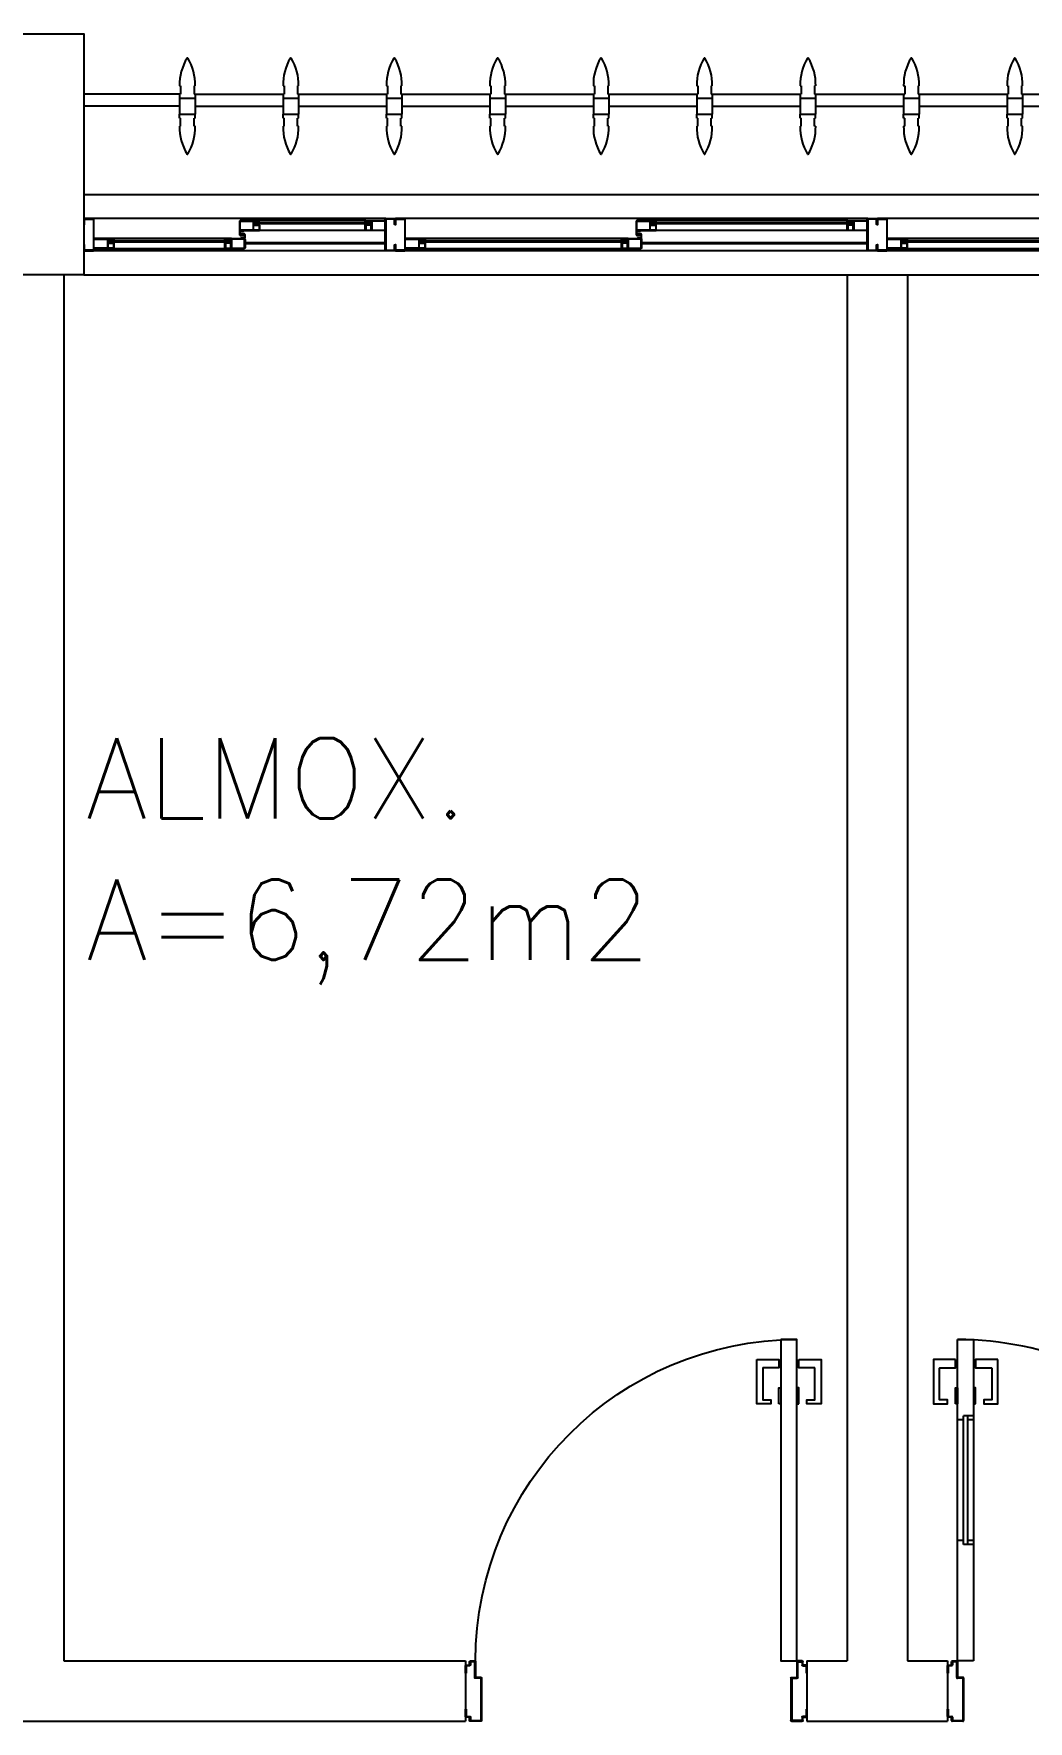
# Model space of a CAD drawing. Header units: millimetres. Extents: x 2686 to 2939, y 1294 to 1441.
# Drawn here: x 2816.196 to 2818.672, y 1316.775 to 1320.975 of the extents above; entities that cross this region are included whole.
import ezdxf

# ---------------------------------------------------------------- set-up
doc = ezdxf.new("R2010")
doc.units = ezdxf.units.MM
for name, color, linetype in [('AR-ALV', 2, 'Continuous'), ('AR-ESQ', 1, 'Continuous'), ('AR-ESTC', 3, 'Continuous'), ('AR-PEITORIL', 1, 'Continuous'), ('AR-PORTA', 1, 'Continuous'), ('BR-PAINEL', 1, 'Continuous'), ('BR-SUPORTE', 1, 'Continuous'), ('DT-ESQ-BAGUETE-C', 1, 'Continuous'), ('DT-ESQ-BAGUETE-V', 1, 'Continuous'), ('DT-ESQ-CHAPA DOBRADA-V', 1, 'Continuous'), ('DT-ESQ-PERFIL CADEIRA-C', 2, 'Continuous'), ('DT-ESQ-PERFIL CADEIRA-V', 2, 'Continuous'), ('DT-ESQ-PERFIL U SIMPLES-C', 2, 'Continuous'), ('DT-ESQ-PERFIL U-C', 2, 'Continuous'), ('DT-ESQ-PERFIL U-V', 1, 'Continuous'), ('DT-ESQ-VIDRO-C', 2, 'Continuous'), ('DT-TXTMOD', 1, 'Continuous'), ('maçaneta', 1, 'Continuous'), ('mov', 1, 'Continuous'), ('PM-PERFIL U-C', 2, 'Continuous'), ('PM-VIDRO', 2, 'Continuous'), ('pm1', 2, 'Continuous'), ('pm2', 2, 'Continuous'), ('TEXTO', 2, 'Continuous'), ('Área', 2, 'Continuous')]:
    doc.layers.add(name, color=color, linetype=linetype)
doc.styles.add('S10', font='simplex.shx', dxfattribs={"height": 0.1})
doc.styles.add('UNB-100', font='simplex.shx', dxfattribs={"height": 0.2})

# ---------------------------------------------------------------- blocks, each defined once
blk = doc.blocks.new('EF40-P')
at = {"layer": 'DT-ESQ-BAGUETE-C', "ltscale": 0.1}
for points in [[(3.1015, -0.08), (3.115, -0.08), (3.115, -0.0785), (3.102, -0.0785, -0.414214), (3.1015, -0.078), (3.1015, -0.067, -0.414214), (3.102, -0.0665), (3.115, -0.0665), (3.115, -0.065), (3.1015, -0.065, 0.414214), (3.1, -0.0665), (3.1, -0.0785, 0.414214)], [(3.81, -0.08), (3.7965, -0.08), (3.7965, -0.0785), (3.8095, -0.0785, 0.414214), (3.81, -0.078), (3.81, -0.067, 0.414214), (3.8095, -0.0665), (3.7965, -0.0665), (3.7965, -0.065), (3.81, -0.065, -0.414214), (3.8115, -0.0665), (3.8115, -0.0785, -0.414214)], [(4.3015, -0.08), (4.315, -0.08), (4.315, -0.0785), (4.302, -0.0785, -0.414214), (4.3015, -0.078), (4.3015, -0.067, -0.414214), (4.302, -0.0665), (4.315, -0.0665), (4.315, -0.065), (4.3015, -0.065, 0.414214), (4.3, -0.0665), (4.3, -0.0785, 0.414214)], [(4.7975, -0.08), (4.784, -0.08), (4.784, -0.0785), (4.797, -0.0785, 0.414214), (4.7975, -0.078), (4.7975, -0.067, 0.414214), (4.797, -0.0665), (4.784, -0.0665), (4.784, -0.065), (4.7975, -0.065, -0.414214), (4.799, -0.0665), (4.799, -0.0785, -0.414214)], [(5.0765, -0.08), (5.09, -0.08), (5.09, -0.0785), (5.077, -0.0785, -0.414214), (5.0765, -0.078), (5.0765, -0.067, -0.414214), (5.077, -0.0665), (5.09, -0.0665), (5.09, -0.065), (5.0765, -0.065, 0.414214), (5.075, -0.0665), (5.075, -0.0785, 0.414214)], [(3.2485, -0.125), (3.235, -0.125), (3.235, -0.1235), (3.248, -0.1235, 0.414214), (3.2485, -0.123), (3.2485, -0.112, 0.414214), (3.248, -0.1115), (3.235, -0.1115), (3.235, -0.11), (3.2485, -0.11, -0.414214), (3.25, -0.1115), (3.25, -0.1235, -0.414214)], [(3.7265, -0.125), (3.74, -0.125), (3.74, -0.1235), (3.727, -0.1235, -0.414214), (3.7265, -0.123), (3.7265, -0.112, -0.414214), (3.727, -0.1115), (3.74, -0.1115), (3.74, -0.11), (3.7265, -0.11, 0.414214), (3.725, -0.1115), (3.725, -0.1235, 0.414214)], [(4.4485, -0.125), (4.435, -0.125), (4.435, -0.1235), (4.448, -0.1235, 0.414214), (4.4485, -0.123), (4.4485, -0.112, 0.414214), (4.448, -0.1115), (4.435, -0.1115), (4.435, -0.11), (4.4485, -0.11, -0.414214), (4.45, -0.1115), (4.45, -0.1235, -0.414214)], [(4.714, -0.125), (4.7275, -0.125), (4.7275, -0.1235), (4.7145, -0.1235, -0.414214), (4.714, -0.123), (4.714, -0.112, -0.414214), (4.7145, -0.1115), (4.7275, -0.1115), (4.7275, -0.11), (4.714, -0.11, 0.414214), (4.7125, -0.1115), (4.7125, -0.1235, 0.414214)]]:
    blk.add_lwpolyline(points, format="xyb", close=True, dxfattribs=at)
at = {"layer": 'DT-ESQ-BAGUETE-V', "ltscale": 0.1}
for p, q in [((2.61, -0.065), (3.1015, -0.065)), ((3.81, -0.065), (4.3015, -0.065)), ((4.7975, -0.065), (5.0765, -0.065)), ((3.2485, -0.11), (3.7265, -0.11)), ((4.4485, -0.11), (4.714, -0.11))]:
    blk.add_line(p, q, dxfattribs=at)
at = {"layer": 'DT-ESQ-CHAPA DOBRADA-V', "ltscale": 0.1}
for p, q in [((3.2, -0.077), (3.7615, -0.077)), ((3.2, -0.08), (3.7615, -0.08)), ((4.4, -0.077), (4.749, -0.077)), ((4.4, -0.08), (4.749, -0.08))]:
    blk.add_line(p, q, dxfattribs=at)
at = {"layer": 'DT-ESQ-PERFIL CADEIRA-C', "ltscale": 0.1}
for p, q in [((3.15, -0.0885), (3.1015, -0.0885)), ((3.7635, -0.0885), (3.81, -0.0885)), ((4.35, -0.0885), (4.3015, -0.0885)), ((4.751, -0.0885), (4.7975, -0.0885)), ((5.125, -0.0885), (5.0765, -0.0885)), ((3.2, -0.1335), (3.2485, -0.1335)), ((3.773, -0.1335), (3.7265, -0.1335)), ((4.4, -0.1335), (4.4485, -0.1335)), ((4.7605, -0.1335), (4.714, -0.1335))]:
    blk.add_line(p, q, dxfattribs=at)
for points in [[(3.1015, -0.09), (3.15, -0.09), (3.15, -0.0885), (3.115, -0.0885, 0.198912), (3.1161, -0.0881, 0.198913), (3.1165, -0.087), (3.1165, -0.067, -0.414214), (3.117, -0.0665), (3.15, -0.0665), (3.15, -0.065), (3.1165, -0.065, 0.414214), (3.115, -0.0665), (3.115, -0.0785), (3.115, -0.08), (3.115, -0.087), (3.1015, -0.087, 1)], [(3.81, -0.087, -1), (3.81, -0.09), (3.7635, -0.09, -0.414214), (3.7615, -0.088), (3.7615, -0.067, -0.414214), (3.7635, -0.065), (3.795, -0.065, -0.414214), (3.7965, -0.0665), (3.7965, -0.087)], [(3.7965, -0.0885, -0.198913), (3.7954, -0.0881, -0.198913), (3.795, -0.087), (3.795, -0.067, 0.414214), (3.7945, -0.0665), (3.7635, -0.0665, 0.414214), (3.763, -0.067), (3.763, -0.088, 0.414214), (3.7635, -0.0885)], [(4.3015, -0.09), (4.35, -0.09), (4.35, -0.0885), (4.315, -0.0885, 0.198912), (4.3161, -0.0881, 0.198913), (4.3165, -0.087), (4.3165, -0.067, -0.414214), (4.317, -0.0665), (4.35, -0.0665), (4.35, -0.065), (4.3165, -0.065, 0.414214), (4.315, -0.0665), (4.315, -0.0785), (4.315, -0.08), (4.315, -0.087), (4.3015, -0.087, 1)], [(4.7975, -0.087, -1), (4.7975, -0.09), (4.751, -0.09, -0.414214), (4.749, -0.088), (4.749, -0.067, -0.414214), (4.751, -0.065), (4.7825, -0.065, -0.414214), (4.784, -0.0665), (4.784, -0.087)], [(4.784, -0.0885, -0.198913), (4.7829, -0.0881, -0.198913), (4.7825, -0.087), (4.7825, -0.067, 0.414214), (4.782, -0.0665), (4.751, -0.0665, 0.414214), (4.7505, -0.067), (4.7505, -0.088, 0.414214), (4.751, -0.0885)], [(5.0765, -0.09), (5.125, -0.09), (5.125, -0.0885), (5.09, -0.0885, 0.198912), (5.0911, -0.0881, 0.198913), (5.0915, -0.087), (5.0915, -0.067, -0.414214), (5.092, -0.0665), (5.125, -0.0665), (5.125, -0.065), (5.0915, -0.065, 0.414214), (5.09, -0.0665), (5.09, -0.0785), (5.09, -0.08), (5.09, -0.087), (5.0765, -0.087, 1)], [(3.2485, -0.135), (3.2, -0.135), (3.2, -0.1335), (3.235, -0.1335, -0.198912), (3.2339, -0.1331, -0.198913), (3.2335, -0.132), (3.2335, -0.112, 0.414214), (3.233, -0.1115), (3.2, -0.1115), (3.2, -0.11), (3.2335, -0.11, -0.414214), (3.235, -0.1115), (3.235, -0.1235), (3.235, -0.125), (3.235, -0.132), (3.2485, -0.132, -1)], [(3.7265, -0.132, 1), (3.7265, -0.135), (3.773, -0.135, 0.414214), (3.775, -0.133), (3.775, -0.112, 0.414214), (3.773, -0.11), (3.7415, -0.11, 0.414214), (3.74, -0.1115), (3.74, -0.132)], [(3.74, -0.1335, 0.198913), (3.7411, -0.1331, 0.198913), (3.7415, -0.132), (3.7415, -0.112, -0.414214), (3.742, -0.1115), (3.773, -0.1115, -0.414214), (3.7735, -0.112), (3.7735, -0.133, -0.414214), (3.773, -0.1335)], [(4.4485, -0.135), (4.4, -0.135), (4.4, -0.1335), (4.435, -0.1335, -0.198912), (4.4339, -0.1331, -0.198913), (4.4335, -0.132), (4.4335, -0.112, 0.414214), (4.433, -0.1115), (4.4, -0.1115), (4.4, -0.11), (4.4335, -0.11, -0.414214), (4.435, -0.1115), (4.435, -0.1235), (4.435, -0.125), (4.435, -0.132), (4.4485, -0.132, -1)], [(4.714, -0.132, 1), (4.714, -0.135), (4.7605, -0.135, 0.414214), (4.7625, -0.133), (4.7625, -0.112, 0.414214), (4.7605, -0.11), (4.729, -0.11, 0.414214), (4.7275, -0.1115), (4.7275, -0.132)], [(4.7275, -0.1335, 0.198913), (4.7286, -0.1331, 0.198913), (4.729, -0.132), (4.729, -0.112, -0.414214), (4.7295, -0.1115), (4.7605, -0.1115, -0.414214), (4.761, -0.112), (4.761, -0.133, -0.414214), (4.7605, -0.1335)]]:
    blk.add_lwpolyline(points, format="xyb", close=True, dxfattribs=at)
at = {"layer": 'DT-ESQ-PERFIL CADEIRA-V', "ltscale": 0.1}
for p, q in [((2.595, -0.09), (3.1015, -0.09)), ((3.795, -0.09), (4.3015, -0.09)), ((4.7825, -0.09), (5.0765, -0.09)), ((3.2485, -0.135), (3.7265, -0.135)), ((4.4485, -0.135), (4.714, -0.135))]:
    blk.add_line(p, q, dxfattribs=at)
at = {"layer": 'DT-ESQ-PERFIL U SIMPLES-C', "ltscale": 0.1}
for points in [[(3.7635, -0.102), (3.7715, -0.102), (3.7715, -0.1005), (3.7635, -0.1005, -0.414214), (3.763, -0.1), (3.763, -0.092, -0.414214), (3.7635, -0.0915), (3.7715, -0.0915), (3.7715, -0.09), (3.7635, -0.09, 0.414214), (3.7615, -0.092), (3.7615, -0.1, 0.414214)], [(3.773, -0.098), (3.765, -0.098), (3.765, -0.0995), (3.773, -0.0995, -0.414214), (3.7735, -0.1), (3.7735, -0.108, -0.414214), (3.773, -0.1085), (3.765, -0.1085), (3.765, -0.11), (3.773, -0.11, 0.414214), (3.775, -0.108), (3.775, -0.1, 0.414214)], [(4.751, -0.102), (4.759, -0.102), (4.759, -0.1005), (4.751, -0.1005, -0.414214), (4.7505, -0.1), (4.7505, -0.092, -0.414214), (4.751, -0.0915), (4.759, -0.0915), (4.759, -0.09), (4.751, -0.09, 0.414214), (4.749, -0.092), (4.749, -0.1, 0.414214)], [(4.7605, -0.098), (4.7525, -0.098), (4.7525, -0.0995), (4.7605, -0.0995, -0.414214), (4.761, -0.1), (4.761, -0.108, -0.414214), (4.7605, -0.1085), (4.7525, -0.1085), (4.7525, -0.11), (4.7605, -0.11, 0.414214), (4.7625, -0.108), (4.7625, -0.1, 0.414214)]]:
    blk.add_lwpolyline(points, format="xyb", close=True, dxfattribs=at)
at = {"layer": 'DT-ESQ-PERFIL U-C', "ltscale": 0.1}
for points in [[(3.175, -0.0615, 0.414214), (3.1735, -0.06), (3.1515, -0.06, 0.414214), (3.15, -0.0615), (3.15, -0.1385, 0.414214), (3.1515, -0.14), (3.1735, -0.14, 0.414214), (3.175, -0.1385), (3.175, -0.125), (3.1735, -0.125), (3.1735, -0.138, -0.414214), (3.173, -0.1385), (3.152, -0.1385, -0.414214), (3.1515, -0.138), (3.1515, -0.062, -0.414214), (3.152, -0.0615), (3.173, -0.0615, -0.414214), (3.1735, -0.062), (3.1735, -0.075), (3.175, -0.075)], [(3.175, -0.0615, -0.414214), (3.1765, -0.06), (3.1985, -0.06, -0.414214), (3.2, -0.0615), (3.2, -0.1385, -0.414214), (3.1985, -0.14), (3.1765, -0.14, -0.414214), (3.175, -0.1385), (3.175, -0.125), (3.1765, -0.125), (3.1765, -0.138, 0.414214), (3.177, -0.1385), (3.198, -0.1385, 0.414214), (3.1985, -0.138), (3.1985, -0.062, 0.414214), (3.198, -0.0615), (3.177, -0.0615, 0.414214), (3.1765, -0.062), (3.1765, -0.075), (3.175, -0.075)], [(4.375, -0.0615, 0.414214), (4.3735, -0.06), (4.3515, -0.06, 0.414214), (4.35, -0.0615), (4.35, -0.1385, 0.414214), (4.3515, -0.14), (4.3735, -0.14, 0.414214), (4.375, -0.1385), (4.375, -0.125), (4.3735, -0.125), (4.3735, -0.138, -0.414214), (4.373, -0.1385), (4.352, -0.1385, -0.414214), (4.3515, -0.138), (4.3515, -0.062, -0.414214), (4.352, -0.0615), (4.373, -0.0615, -0.414214), (4.3735, -0.062), (4.3735, -0.075), (4.375, -0.075)], [(4.375, -0.0615, -0.414214), (4.3765, -0.06), (4.3985, -0.06, -0.414214), (4.4, -0.0615), (4.4, -0.1385, -0.414214), (4.3985, -0.14), (4.3765, -0.14, -0.414214), (4.375, -0.1385), (4.375, -0.125), (4.3765, -0.125), (4.3765, -0.138, 0.414214), (4.377, -0.1385), (4.398, -0.1385, 0.414214), (4.3985, -0.138), (4.3985, -0.062, 0.414214), (4.398, -0.0615), (4.377, -0.0615, 0.414214), (4.3765, -0.062), (4.3765, -0.075), (4.375, -0.075)], [(5.15, -0.0615, 0.414214), (5.1485, -0.06), (5.1265, -0.06, 0.414214), (5.125, -0.0615), (5.125, -0.1385, 0.414214), (5.1265, -0.14), (5.1485, -0.14, 0.414214), (5.15, -0.1385), (5.15, -0.125), (5.1485, -0.125), (5.1485, -0.138, -0.414214), (5.148, -0.1385), (5.127, -0.1385, -0.414214), (5.1265, -0.138), (5.1265, -0.062, -0.414214), (5.127, -0.0615), (5.148, -0.0615, -0.414214), (5.1485, -0.062), (5.1485, -0.075), (5.15, -0.075)]]:
    blk.add_lwpolyline(points, format="xyb", close=True, dxfattribs=at)
at = {"layer": 'DT-ESQ-PERFIL U-V', "ltscale": 0.1}
for p, q in [((1.9985, -0.06), (3.1515, -0.06)), ((3.1985, -0.06), (4.3515, -0.06)), ((4.3985, -0.06), (5.1265, -0.06)), ((1.9985, -0.14), (3.1515, -0.14)), ((3.1985, -0.14), (4.3515, -0.14)), ((4.3985, -0.14), (5.1265, -0.14))]:
    blk.add_line(p, q, dxfattribs=at)
at = {"layer": 'DT-ESQ-VIDRO-C', "ltscale": 0.1}
for points in [[(3.1125, -0.085), (3.1125, -0.082), (2.599, -0.082), (2.599, -0.085)], [(4.3125, -0.085), (4.3125, -0.082), (3.799, -0.082), (3.799, -0.085)], [(5.0875, -0.085), (5.0875, -0.082), (4.7865, -0.082), (4.7865, -0.085)], [(3.238, -0.13), (3.238, -0.127), (3.737, -0.127), (3.737, -0.13)], [(4.438, -0.13), (4.438, -0.127), (4.7245, -0.127), (4.7245, -0.13)]]:
    blk.add_lwpolyline(points, close=True, dxfattribs=at)
at = {"layer": 'DT-TXTMOD', "ltscale": 0.1, "style": 'S10', "flags": 3}
for tag, p in [('M01', (0.025, -0.28)), ('M02', (0.3253, -0.28)), ('M03', (0.627, -0.28)), ('M04', (0.9288, -0.28)), ('M05', (1.2306, -0.28)), ('M06', (1.5323, -0.28)), ('M07', (1.8341, -0.28)), ('M08', (2.1359, -0.28)), ('M09', (2.4376, -0.28)), ('M10', (2.7394, -0.28)), ('M11', (3.0412, -0.28)), ('M12', (3.3429, -0.28)), ('M13', (3.6447, -0.28)), ('M14', (3.9464, -0.28)), ('M15', (4.2482, -0.28)), ('M16', (4.55, -0.28)), ('M17', (4.8517, -0.28))]:
    blk.add_attdef(tag, p, '', height=0.1, dxfattribs=at)
blk = doc.blocks.new('PM3')
at = {"layer": 'maçaneta'}
for points in [[(0.02, 0.825), (-0.035, 0.825), (-0.035, 0.715), (0, 0.715), (0, 0.725), (-0.02, 0.725), (-0.02, 0.8035, -0.414214), (-0.0185, 0.805), (0.02, 0.805)], [(0.125, 0.825), (0.07, 0.825), (0.07, 0.805), (0.1085, 0.805, -0.414214), (0.11, 0.8035), (0.11, 0.725), (0.09, 0.725), (0.09, 0.715), (0.125, 0.715)]]:
    blk.add_lwpolyline(points, format="xyb", close=True, dxfattribs=at)
for points in [[(0.02, 0.715), (0.02, 0.755), (0.025, 0.755), (0.025, 0.715)], [(0.07, 0.715), (0.07, 0.755), (0.065, 0.755), (0.065, 0.715)]]:
    blk.add_lwpolyline(points, close=True, dxfattribs=at)
at = {"layer": 'mov'}
blk.add_arc((0.025, 0.075), 0.8, 0, 90, dxfattribs=at)
at = {"layer": 'PM-PERFIL U-C'}
for p, q in [((0, 0.045), (0, 0.0635)), ((0.002, 0.045), (0, 0.045)), ((0.0015, 0.065), (0.01, 0.065)), ((0.002, 0.063), (0.002, 0.045)), ((0.0105, 0.063), (0.002, 0.063)), ((0.01, 0.065), (0.01, 0.0735)), ((0.0115, 0.075), (0.0235, 0.075)), ((0.012, 0.073), (0.012, 0.0645)), ((0.023, 0.073), (0.012, 0.073)), ((0.023, 0.0335), (0.023, 0.073)), ((0.025, 0.0735), (0.025, 0.034)), ((0.825, 0.0735), (0.825, 0.034)), ((0.8385, 0.075), (0.8265, 0.075)), ((0.827, 0.073), (0.838, 0.073)), ((0.827, 0.0335), (0.827, 0.073)), ((0.838, 0.073), (0.838, 0.0645)), ((0.8395, 0.063), (0.848, 0.063)), ((0.84, 0.065), (0.84, 0.0735)), ((0.8485, 0.065), (0.84, 0.065)), ((0.848, 0.063), (0.848, 0.045)), ((0.848, 0.045), (0.85, 0.045)), ((0.85, 0.045), (0.85, 0.0635)), ((0.038, 0.032), (0.0245, 0.032)), ((0.0385, 0.034), (0.025, 0.034)), ((0.038, 0.032), (0.038, -0.073)), ((0.04, 0.0325), (0.04, -0.0735)), ((0.81, 0.0325), (0.81, -0.0735)), ((0.8115, 0.034), (0.825, 0.034)), ((0.812, 0.032), (0.8255, 0.032)), ((0.812, 0.032), (0.812, -0.073)), ((0, -0.045), (0.002, -0.045)), ((0, -0.0635), (0, -0.045)), ((0.01, -0.065), (0.0015, -0.065)), ((0.002, -0.045), (0.002, -0.063)), ((0.002, -0.063), (0.0105, -0.063)), ((0.01, -0.0735), (0.01, -0.065)), ((0.0385, -0.075), (0.0115, -0.075)), ((0.012, -0.0645), (0.012, -0.073)), ((0.012, -0.073), (0.038, -0.073)), ((0.8115, -0.075), (0.8385, -0.075)), ((0.838, -0.073), (0.812, -0.073)), ((0.838, -0.0645), (0.838, -0.073)), ((0.848, -0.063), (0.8395, -0.063)), ((0.84, -0.0735), (0.84, -0.065)), ((0.84, -0.065), (0.8485, -0.065)), ((0.85, -0.045), (0.848, -0.045)), ((0.848, -0.045), (0.848, -0.063)), ((0.85, -0.0635), (0.85, -0.045))]:
    blk.add_line(p, q, dxfattribs=at)
for centre, start, end in [((0.0015, 0.0635), 90, 180), ((0.0115, 0.0735), 90, 180), ((0.0105, 0.0645), 270, 0), ((0.0235, 0.0735), 360, 90), ((0.8265, 0.0735), 90, 180), ((0.8395, 0.0645), 180, 270), ((0.8385, 0.0735), 0, 90), ((0.8485, 0.0635), 0, 90), ((0.0245, 0.0335), 180, 270), ((0.0385, 0.0325), 0, 90), ((0.8115, 0.0325), 90, 180), ((0.8255, 0.0335), 270, 0), ((0.0015, -0.0635), 180, 270), ((0.0115, -0.0735), 180, 270), ((0.0105, -0.0645), 0, 90), ((0.0385, -0.0735), 269.9386, 0), ((0.8115, -0.0735), 180, 270.0614), ((0.8395, -0.0645), 90, 180), ((0.8385, -0.0735), 270, 0), ((0.8485, -0.0635), 270, 0)]:
    blk.add_arc(centre, 0.0015, start, end, dxfattribs=at)
at = {"layer": 'pm1'}
blk.add_lwpolyline([(0.065, 0.875), (0.065, 0.075), (0.025, 0.075), (0.025, 0.875)], close=True, dxfattribs=at)
blk = doc.blocks.new('PM3V')
at = {"layer": 'maçaneta'}
for points in [[(0.02, 0.9), (-0.035, 0.9), (-0.035, 0.79), (0, 0.79), (0, 0.8), (-0.02, 0.8), (-0.02, 0.8785, -0.414214), (-0.0185, 0.88), (0.02, 0.88)], [(0.125, 0.9), (0.07, 0.9), (0.07, 0.88), (0.1085, 0.88, -0.414214), (0.11, 0.8785), (0.11, 0.8), (0.09, 0.8), (0.09, 0.79), (0.125, 0.79)]]:
    blk.add_lwpolyline(points, format="xyb", close=True, dxfattribs=at)
for points in [[(0.02, 0.79), (0.02, 0.83), (0.025, 0.83), (0.025, 0.79)], [(0.07, 0.79), (0.07, 0.83), (0.065, 0.83), (0.065, 0.79)]]:
    blk.add_lwpolyline(points, close=True, dxfattribs=at)
at = {"layer": 'mov'}
blk.add_arc((0.025, 0.15), 0.8, 356.8472, 90, dxfattribs=at)
at = {"layer": 'PM-PERFIL U-C'}
for p, q in [((0, 0.12), (0, 0.1385)), ((0.0015, 0.14), (0.01, 0.14)), ((0.002, 0.138), (0.002, 0.12)), ((0.0105, 0.138), (0.002, 0.138)), ((0.01, 0.14), (0.01, 0.1485)), ((0.0115, 0.15), (0.0235, 0.15)), ((0.012, 0.148), (0.012, 0.1395)), ((0.023, 0.148), (0.012, 0.148)), ((0.023, 0.1085), (0.023, 0.148)), ((0.025, 0.1485), (0.025, 0.109)), ((0.825, 0.1485), (0.825, 0.109)), ((0.8385, 0.15), (0.8265, 0.15)), ((0.827, 0.148), (0.838, 0.148)), ((0.827, 0.1085), (0.827, 0.148)), ((0.838, 0.148), (0.838, 0.1395)), ((0.8395, 0.138), (0.848, 0.138)), ((0.84, 0.14), (0.84, 0.1485)), ((0.8485, 0.14), (0.84, 0.14)), ((0.848, 0.138), (0.848, 0.12)), ((0.85, 0.12), (0.85, 0.1385)), ((0.002, 0.12), (0, 0.12)), ((0.038, 0.107), (0.0245, 0.107)), ((0.0385, 0.109), (0.025, 0.109)), ((0.038, 0.107), (0.038, 0.002)), ((0.04, 0.1075), (0.04, 0.0015)), ((0.81, 0.1075), (0.81, 0.0015)), ((0.8115, 0.109), (0.825, 0.109)), ((0.812, 0.107), (0.8255, 0.107)), ((0.812, 0.107), (0.812, 0.002)), ((0.848, 0.12), (0.85, 0.12)), ((0, 0.03), (0.002, 0.03)), ((0, 0.0115), (0, 0.03)), ((0.01, 0.01), (0.0015, 0.01)), ((0.002, 0.03), (0.002, 0.012)), ((0.002, 0.012), (0.0105, 0.012)), ((0.01, 0.0015), (0.01, 0.01)), ((0.0385, 0), (0.0115, 0)), ((0.012, 0.0105), (0.012, 0.002)), ((0.012, 0.002), (0.038, 0.002)), ((0.8115, 0), (0.8385, 0)), ((0.838, 0.002), (0.812, 0.002)), ((0.838, 0.0105), (0.838, 0.002)), ((0.848, 0.012), (0.8395, 0.012)), ((0.84, 0.0015), (0.84, 0.01)), ((0.84, 0.01), (0.8485, 0.01)), ((0.85, 0.03), (0.848, 0.03)), ((0.848, 0.03), (0.848, 0.012)), ((0.85, 0.0115), (0.85, 0.03))]:
    blk.add_line(p, q, dxfattribs=at)
for centre, start, end in [((0.0015, 0.1385), 90, 180), ((0.0115, 0.1485), 90, 180), ((0.0105, 0.1395), 270, 0), ((0.0235, 0.1485), 360, 90), ((0.8265, 0.1485), 90, 180), ((0.8395, 0.1395), 180, 270), ((0.8385, 0.1485), 0, 90), ((0.8485, 0.1385), 0, 90), ((0.0245, 0.1085), 180, 270), ((0.0385, 0.1075), 0, 90), ((0.8115, 0.1075), 90, 180), ((0.8255, 0.1085), 270, 0), ((0.0015, 0.0115), 180, 270), ((0.0115, 0.0015), 180, 270), ((0.0105, 0.0105), 0, 90), ((0.0385, 0.0015), 269.9386, 0), ((0.8115, 0.0015), 180, 270.0614), ((0.8395, 0.0105), 90, 180), ((0.8385, 0.0015), 270, 0), ((0.8485, 0.0115), 270, 0)]:
    blk.add_arc(centre, 0.0015, start, end, dxfattribs=at)
at = {"layer": 'PM-VIDRO', "color": 1}
for p, q in [((0.04, 0.45), (0.04, 0.75)), ((0.05, 0.75), (0.05, 0.45))]:
    blk.add_line(p, q, dxfattribs=at)
at = {"layer": 'pm1'}
for p, q in [((0.025, 0.95), (0.065, 0.95)), ((0.025, 0.75), (0.025, 0.95)), ((0.065, 0.95), (0.065, 0.76)), ((0.065, 0.76), (0.04, 0.76)), ((0.04, 0.75), (0.04, 0.76)), ((0.05, 0.76), (0.05, 0.75)), ((0.065, 0.76), (0.065, 0.75)), ((0.04, 0.75), (0.025, 0.75)), ((0.065, 0.75), (0.05, 0.75)), ((0.025, 0.15), (0.025, 0.45)), ((0.04, 0.45), (0.025, 0.45)), ((0.04, 0.44), (0.04, 0.45)), ((0.065, 0.44), (0.04, 0.44)), ((0.065, 0.45), (0.05, 0.45)), ((0.05, 0.45), (0.05, 0.44)), ((0.065, 0.45), (0.065, 0.44)), ((0.065, 0.44), (0.065, 0.15)), ((0.065, 0.15), (0.025, 0.15))]:
    blk.add_line(p, q, dxfattribs=at)
at = {"layer": 'pm2'}
for p, q in [((0.025, 0.45), (0.025, 0.75)), ((0.065, 0.75), (0.065, 0.45)), ((0.025, 0.15), (0.025, 0.109)), ((0.025, 0.109), (0.035, 0.109)), ((0.8252, 0.109), (0.8152, 0.109)), ((0.8152, 0), (0.8402, 0)), ((0.8402, 0.01), (0.8502, 0.01)), ((0.8402, 0), (0.8402, 0.01))]:
    blk.add_line(p, q, dxfattribs=at)

msp = doc.modelspace()

# ---------------------------------------------------------------- linework, layer by layer
at = {"layer": 'AR-ALV'}
for p, q in [((2816.2707, 1320.3749), (2816.2707, 1316.9249)), ((2818.2153, 1320.3749), (2818.3653, 1320.3749)), ((2818.2207, 1320.3749), (2818.2207, 1316.9249)), ((2818.3707, 1320.3749), (2818.3707, 1316.9249)), ((2816.2707, 1316.9249), (2817.2707, 1316.9249)), ((2817.2707, 1316.9249), (2817.2707, 1316.7749)), ((2818.1207, 1316.9249), (2818.1207, 1316.7749)), ((2818.1207, 1316.9249), (2818.2207, 1316.9249)), ((2818.3707, 1316.9249), (2818.4707, 1316.9249)), ((2818.4707, 1316.9249), (2818.4707, 1316.7749)), ((2815.1207, 1316.7749), (2817.2707, 1316.7749)), ((2818.1207, 1316.7749), (2818.4707, 1316.7749))]:
    msp.add_line(p, q, dxfattribs=at)
at = {"layer": 'AR-ESTC'}
msp.add_lwpolyline([(2816.3207, 1320.3749), (2816.1207, 1320.3749), (2816.1207, 1320.9749), (2816.3207, 1320.9749)], close=True, dxfattribs=at)
at = {"layer": 'AR-PEITORIL'}
for p, q in [((2816.3207, 1320.5749), (2821.4707, 1320.5749)), ((2816.3207, 1320.3749), (2821.4707, 1320.3749))]:
    msp.add_line(p, q, dxfattribs=at)
at = {"layer": 'BR-PAINEL'}
for p, q in [((2816.559, 1320.8449), (2816.5615, 1320.8449)), ((2816.559, 1320.8249), (2816.559, 1320.8149)), ((2816.559, 1320.8249), (2816.5615, 1320.8249)), ((2816.5615, 1320.8449), (2816.5615, 1320.8249)), ((2816.5949, 1320.8449), (2816.5949, 1320.8249)), ((2816.5974, 1320.8449), (2816.5949, 1320.8449)), ((2816.5974, 1320.8249), (2816.5949, 1320.8249)), ((2816.5974, 1320.8249), (2816.5974, 1320.8149)), ((2816.8165, 1320.8449), (2816.819, 1320.8449)), ((2816.8165, 1320.8249), (2816.8165, 1320.8149)), ((2816.8165, 1320.8249), (2816.819, 1320.8249)), ((2816.819, 1320.8449), (2816.819, 1320.8249)), ((2816.8524, 1320.8449), (2816.8524, 1320.8249)), ((2816.8549, 1320.8449), (2816.8524, 1320.8449)), ((2816.8549, 1320.8249), (2816.8524, 1320.8249)), ((2816.8549, 1320.8249), (2816.8549, 1320.8149)), ((2817.074, 1320.8449), (2817.0765, 1320.8449)), ((2817.074, 1320.8249), (2817.074, 1320.8149)), ((2817.074, 1320.8249), (2817.0765, 1320.8249)), ((2817.0765, 1320.8449), (2817.0765, 1320.8249)), ((2817.1099, 1320.8449), (2817.1099, 1320.8249)), ((2817.1124, 1320.8449), (2817.1099, 1320.8449)), ((2817.1124, 1320.8249), (2817.1099, 1320.8249)), ((2817.1124, 1320.8249), (2817.1124, 1320.8149)), ((2817.3315, 1320.8449), (2817.334, 1320.8449)), ((2817.3315, 1320.8249), (2817.3315, 1320.8149)), ((2817.3315, 1320.8249), (2817.334, 1320.8249)), ((2817.334, 1320.8449), (2817.334, 1320.8249)), ((2817.3674, 1320.8449), (2817.3674, 1320.8249)), ((2817.3699, 1320.8449), (2817.3674, 1320.8449)), ((2817.3699, 1320.8249), (2817.3674, 1320.8249)), ((2817.3699, 1320.8249), (2817.3699, 1320.8149)), ((2817.589, 1320.8449), (2817.5915, 1320.8449)), ((2817.589, 1320.8249), (2817.589, 1320.8149)), ((2817.589, 1320.8249), (2817.5915, 1320.8249)), ((2817.5915, 1320.8449), (2817.5915, 1320.8249)), ((2817.6249, 1320.8449), (2817.6249, 1320.8249)), ((2817.6274, 1320.8449), (2817.6249, 1320.8449)), ((2817.6274, 1320.8249), (2817.6249, 1320.8249)), ((2817.6274, 1320.8249), (2817.6274, 1320.8149)), ((2817.8465, 1320.8449), (2817.849, 1320.8449)), ((2817.8465, 1320.8249), (2817.8465, 1320.8149)), ((2817.8465, 1320.8249), (2817.849, 1320.8249)), ((2817.849, 1320.8449), (2817.849, 1320.8249)), ((2817.8824, 1320.8449), (2817.8824, 1320.8249)), ((2817.8849, 1320.8449), (2817.8824, 1320.8449)), ((2817.8849, 1320.8249), (2817.8824, 1320.8249)), ((2817.8849, 1320.8249), (2817.8849, 1320.8149)), ((2818.104, 1320.8449), (2818.1065, 1320.8449)), ((2818.104, 1320.8249), (2818.104, 1320.8149)), ((2818.104, 1320.8249), (2818.1065, 1320.8249)), ((2818.1065, 1320.8449), (2818.1065, 1320.8249)), ((2818.1399, 1320.8449), (2818.1399, 1320.8249)), ((2818.1424, 1320.8449), (2818.1399, 1320.8449)), ((2818.1424, 1320.8249), (2818.1399, 1320.8249)), ((2818.1424, 1320.8249), (2818.1424, 1320.8149)), ((2818.3615, 1320.8449), (2818.364, 1320.8449)), ((2818.3615, 1320.8249), (2818.3615, 1320.8149)), ((2818.3615, 1320.8249), (2818.364, 1320.8249)), ((2818.364, 1320.8449), (2818.364, 1320.8249)), ((2818.3974, 1320.8449), (2818.3974, 1320.8249)), ((2818.3999, 1320.8449), (2818.3974, 1320.8449)), ((2818.3999, 1320.8249), (2818.3974, 1320.8249)), ((2818.3999, 1320.8249), (2818.3999, 1320.8149)), ((2818.619, 1320.8449), (2818.6215, 1320.8449)), ((2818.619, 1320.8249), (2818.619, 1320.8149)), ((2818.619, 1320.8249), (2818.6215, 1320.8249)), ((2818.6215, 1320.8449), (2818.6215, 1320.8249)), ((2818.6549, 1320.8449), (2818.6549, 1320.8249)), ((2818.6574, 1320.8449), (2818.6549, 1320.8449)), ((2818.6574, 1320.8249), (2818.6549, 1320.8249)), ((2818.6574, 1320.8249), (2818.6574, 1320.8149)), ((2816.559, 1320.8149), (2816.5974, 1320.8149)), ((2816.559, 1320.8149), (2816.559, 1320.7749)), ((2816.559, 1320.7749), (2816.5974, 1320.7749)), ((2816.559, 1320.7649), (2816.559, 1320.7749)), ((2816.5974, 1320.8149), (2816.5974, 1320.7749)), ((2816.5974, 1320.7649), (2816.5974, 1320.7749)), ((2816.8165, 1320.8149), (2816.8549, 1320.8149)), ((2816.8165, 1320.8149), (2816.8165, 1320.7749)), ((2816.8165, 1320.7749), (2816.8549, 1320.7749)), ((2816.8165, 1320.7649), (2816.8165, 1320.7749)), ((2816.8549, 1320.8149), (2816.8549, 1320.7749)), ((2816.8549, 1320.7649), (2816.8549, 1320.7749)), ((2817.074, 1320.8149), (2817.1124, 1320.8149)), ((2817.074, 1320.8149), (2817.074, 1320.7749)), ((2817.074, 1320.7749), (2817.1124, 1320.7749)), ((2817.074, 1320.7649), (2817.074, 1320.7749)), ((2817.1124, 1320.8149), (2817.1124, 1320.7749)), ((2817.1124, 1320.7649), (2817.1124, 1320.7749)), ((2817.3315, 1320.8149), (2817.3699, 1320.8149)), ((2817.3315, 1320.8149), (2817.3315, 1320.7749)), ((2817.3315, 1320.7749), (2817.3699, 1320.7749)), ((2817.3315, 1320.7649), (2817.3315, 1320.7749)), ((2817.3699, 1320.8149), (2817.3699, 1320.7749)), ((2817.3699, 1320.7649), (2817.3699, 1320.7749)), ((2817.589, 1320.8149), (2817.6274, 1320.8149)), ((2817.589, 1320.8149), (2817.589, 1320.7749)), ((2817.589, 1320.7749), (2817.6274, 1320.7749)), ((2817.589, 1320.7649), (2817.589, 1320.7749)), ((2817.6274, 1320.8149), (2817.6274, 1320.7749)), ((2817.6274, 1320.7649), (2817.6274, 1320.7749)), ((2817.8465, 1320.8149), (2817.8849, 1320.8149)), ((2817.8465, 1320.8149), (2817.8465, 1320.7749)), ((2817.8465, 1320.7749), (2817.8849, 1320.7749)), ((2817.8465, 1320.7649), (2817.8465, 1320.7749)), ((2817.8849, 1320.8149), (2817.8849, 1320.7749)), ((2817.8849, 1320.7649), (2817.8849, 1320.7749)), ((2818.104, 1320.8149), (2818.1424, 1320.8149)), ((2818.104, 1320.8149), (2818.104, 1320.7749)), ((2818.104, 1320.7749), (2818.1424, 1320.7749)), ((2818.104, 1320.7649), (2818.104, 1320.7749)), ((2818.1424, 1320.8149), (2818.1424, 1320.7749)), ((2818.1424, 1320.7649), (2818.1424, 1320.7749)), ((2818.3615, 1320.8149), (2818.3999, 1320.8149)), ((2818.3615, 1320.8149), (2818.3615, 1320.7749)), ((2818.3615, 1320.7749), (2818.3999, 1320.7749)), ((2818.3615, 1320.7649), (2818.3615, 1320.7749)), ((2818.3999, 1320.8149), (2818.3999, 1320.7749)), ((2818.3999, 1320.7649), (2818.3999, 1320.7749)), ((2818.619, 1320.8149), (2818.6574, 1320.8149)), ((2818.619, 1320.8149), (2818.619, 1320.7749)), ((2818.619, 1320.7749), (2818.6574, 1320.7749)), ((2818.619, 1320.7649), (2818.619, 1320.7749)), ((2818.6574, 1320.8149), (2818.6574, 1320.7749)), ((2818.6574, 1320.7649), (2818.6574, 1320.7749)), ((2816.559, 1320.7649), (2816.5615, 1320.7649)), ((2816.559, 1320.7449), (2816.5615, 1320.7449)), ((2816.5615, 1320.7449), (2816.5615, 1320.7649)), ((2816.5974, 1320.7649), (2816.5949, 1320.7649)), ((2816.5949, 1320.7449), (2816.5949, 1320.7649)), ((2816.5974, 1320.7449), (2816.5949, 1320.7449)), ((2816.8165, 1320.7649), (2816.819, 1320.7649)), ((2816.8165, 1320.7449), (2816.819, 1320.7449)), ((2816.819, 1320.7449), (2816.819, 1320.7649)), ((2816.8549, 1320.7649), (2816.8524, 1320.7649)), ((2816.8524, 1320.7449), (2816.8524, 1320.7649)), ((2816.8549, 1320.7449), (2816.8524, 1320.7449)), ((2817.074, 1320.7649), (2817.0765, 1320.7649)), ((2817.074, 1320.7449), (2817.0765, 1320.7449)), ((2817.0765, 1320.7449), (2817.0765, 1320.7649)), ((2817.1124, 1320.7649), (2817.1099, 1320.7649)), ((2817.1099, 1320.7449), (2817.1099, 1320.7649)), ((2817.1124, 1320.7449), (2817.1099, 1320.7449)), ((2817.3315, 1320.7649), (2817.334, 1320.7649)), ((2817.3315, 1320.7449), (2817.334, 1320.7449)), ((2817.334, 1320.7449), (2817.334, 1320.7649)), ((2817.3699, 1320.7649), (2817.3674, 1320.7649)), ((2817.3674, 1320.7449), (2817.3674, 1320.7649)), ((2817.3699, 1320.7449), (2817.3674, 1320.7449)), ((2817.589, 1320.7649), (2817.5915, 1320.7649)), ((2817.589, 1320.7449), (2817.5915, 1320.7449)), ((2817.5915, 1320.7449), (2817.5915, 1320.7649)), ((2817.6274, 1320.7649), (2817.6249, 1320.7649)), ((2817.6249, 1320.7449), (2817.6249, 1320.7649)), ((2817.6274, 1320.7449), (2817.6249, 1320.7449)), ((2817.8465, 1320.7649), (2817.849, 1320.7649)), ((2817.8465, 1320.7449), (2817.849, 1320.7449)), ((2817.849, 1320.7449), (2817.849, 1320.7649)), ((2817.8849, 1320.7649), (2817.8824, 1320.7649)), ((2817.8824, 1320.7449), (2817.8824, 1320.7649)), ((2817.8849, 1320.7449), (2817.8824, 1320.7449)), ((2818.104, 1320.7649), (2818.1065, 1320.7649)), ((2818.104, 1320.7449), (2818.1065, 1320.7449)), ((2818.1065, 1320.7449), (2818.1065, 1320.7649)), ((2818.1424, 1320.7649), (2818.1399, 1320.7649)), ((2818.1399, 1320.7449), (2818.1399, 1320.7649)), ((2818.1424, 1320.7449), (2818.1399, 1320.7449)), ((2818.3615, 1320.7649), (2818.364, 1320.7649)), ((2818.3615, 1320.7449), (2818.364, 1320.7449)), ((2818.364, 1320.7449), (2818.364, 1320.7649)), ((2818.3999, 1320.7649), (2818.3974, 1320.7649)), ((2818.3974, 1320.7449), (2818.3974, 1320.7649)), ((2818.3999, 1320.7449), (2818.3974, 1320.7449)), ((2818.619, 1320.7649), (2818.6215, 1320.7649)), ((2818.619, 1320.7449), (2818.6215, 1320.7449)), ((2818.6215, 1320.7449), (2818.6215, 1320.7649)), ((2818.6574, 1320.7649), (2818.6549, 1320.7649)), ((2818.6549, 1320.7449), (2818.6549, 1320.7649)), ((2818.6574, 1320.7449), (2818.6549, 1320.7449))]:
    msp.add_line(p, q, dxfattribs=at)
for centre, radius, start, end in [((2816.684, 1320.8488), 0.1251, 148.4721, 181.772), ((2816.5782, 1320.9136), 0.001, 37.1012, 142.8988), ((2816.4724, 1320.8488), 0.1251, 358.228, 31.5279), ((2816.9415, 1320.8488), 0.1251, 148.4721, 181.772), ((2816.8357, 1320.9136), 0.001, 37.1012, 142.8988), ((2816.7299, 1320.8488), 0.1251, 358.228, 31.5279), ((2817.199, 1320.8488), 0.1251, 148.4721, 181.772), ((2817.0932, 1320.9136), 0.001, 37.1012, 142.8988), ((2816.9874, 1320.8488), 0.1251, 358.228, 31.5279), ((2817.4565, 1320.8488), 0.1251, 148.4721, 181.772), ((2817.3507, 1320.9136), 0.001, 37.1012, 142.8988), ((2817.2449, 1320.8488), 0.1251, 358.228, 31.5279), ((2817.714, 1320.8488), 0.1251, 148.4721, 181.772), ((2817.6082, 1320.9136), 0.001, 37.1012, 142.8988), ((2817.5024, 1320.8488), 0.1251, 358.228, 31.5279), ((2817.9715, 1320.8488), 0.1251, 148.4721, 181.772), ((2817.8657, 1320.9136), 0.001, 37.1012, 142.8988), ((2817.7599, 1320.8488), 0.1251, 358.228, 31.5279), ((2818.229, 1320.8488), 0.1251, 148.4721, 181.772), ((2818.1232, 1320.9136), 0.001, 37.1012, 142.8988), ((2818.0174, 1320.8488), 0.1251, 358.228, 31.5279), ((2818.4865, 1320.8488), 0.1251, 148.4721, 181.772), ((2818.3807, 1320.9136), 0.001, 37.1012, 142.8988), ((2818.2749, 1320.8488), 0.1251, 358.228, 31.5279), ((2818.744, 1320.8488), 0.1251, 148.4721, 181.772), ((2818.6382, 1320.9136), 0.001, 37.1012, 142.8988), ((2818.5324, 1320.8488), 0.1251, 358.228, 31.5279), ((2816.684, 1320.741), 0.1251, 178.228, 211.5279), ((2816.4724, 1320.741), 0.1251, 328.4721, 1.772), ((2816.9415, 1320.741), 0.1251, 178.228, 211.5279), ((2816.7299, 1320.741), 0.1251, 328.4721, 1.772), ((2817.199, 1320.741), 0.1251, 178.228, 211.5279), ((2816.9874, 1320.741), 0.1251, 328.4721, 1.772), ((2817.4565, 1320.741), 0.1251, 178.228, 211.5279), ((2817.2449, 1320.741), 0.1251, 328.4721, 1.772), ((2817.714, 1320.741), 0.1251, 178.228, 211.5279), ((2817.5024, 1320.741), 0.1251, 328.4721, 1.772), ((2817.9715, 1320.741), 0.1251, 178.228, 211.5279), ((2817.7599, 1320.741), 0.1251, 328.4721, 1.772), ((2818.229, 1320.741), 0.1251, 178.228, 211.5279), ((2818.0174, 1320.741), 0.1251, 328.4721, 1.772), ((2818.4865, 1320.741), 0.1251, 178.228, 211.5279), ((2818.2749, 1320.741), 0.1251, 328.4721, 1.772), ((2818.744, 1320.741), 0.1251, 178.228, 211.5279), ((2818.5324, 1320.741), 0.1251, 328.4721, 1.772), ((2816.5782, 1320.6762), 0.001, 217.1012, 322.8988), ((2816.8357, 1320.6762), 0.001, 217.1012, 322.8988), ((2817.0932, 1320.6762), 0.001, 217.1012, 322.8988), ((2817.3507, 1320.6762), 0.001, 217.1012, 322.8988), ((2817.6082, 1320.6762), 0.001, 217.1012, 322.8988), ((2817.8657, 1320.6762), 0.001, 217.1012, 322.8988), ((2818.1232, 1320.6762), 0.001, 217.1012, 322.8988), ((2818.3807, 1320.6762), 0.001, 217.1012, 322.8988), ((2818.6382, 1320.6762), 0.001, 217.1012, 322.8988)]:
    msp.add_arc(centre, radius, start, end, dxfattribs=at)
at = {"layer": 'BR-SUPORTE'}
for p, q in [((2816.559, 1320.8249), (2816.3207, 1320.8249)), ((2816.5974, 1320.8249), (2816.819, 1320.8249)), ((2816.8549, 1320.8249), (2817.0765, 1320.8249)), ((2817.1124, 1320.8249), (2817.334, 1320.8249)), ((2817.3699, 1320.8249), (2817.5915, 1320.8249)), ((2817.6274, 1320.8249), (2817.849, 1320.8249)), ((2817.8849, 1320.8249), (2818.1065, 1320.8249)), ((2818.1424, 1320.8249), (2818.364, 1320.8249)), ((2818.3999, 1320.8249), (2818.6215, 1320.8249)), ((2818.6574, 1320.8249), (2818.879, 1320.8249)), ((2816.559, 1320.7949), (2816.3207, 1320.7949)), ((2816.5974, 1320.7949), (2816.8165, 1320.7949)), ((2816.8549, 1320.7949), (2817.074, 1320.7949)), ((2817.1124, 1320.7949), (2817.3315, 1320.7949)), ((2817.3699, 1320.7949), (2817.589, 1320.7949)), ((2817.6274, 1320.7949), (2817.8465, 1320.7949)), ((2817.8849, 1320.7949), (2818.104, 1320.7949)), ((2818.1424, 1320.7949), (2818.3615, 1320.7949)), ((2818.3999, 1320.7949), (2818.619, 1320.7949)), ((2818.6574, 1320.7949), (2818.8765, 1320.7949))]:
    msp.add_line(p, q, dxfattribs=at)

# ---------------------------------------------------------------- block references
at = {"layer": 'AR-ESQ', "rotation": 180}
msp.add_blockref('EF40-P', (2821.4707, 1320.3749), dxfattribs=at)
at = {"layer": 'AR-PORTA', "xscale": -1}
msp.add_blockref('PM3', (2818.1207, 1316.8499), dxfattribs=at)
at = {"layer": 'AR-PORTA'}
msp.add_blockref('PM3V', (2818.4707, 1316.7749), dxfattribs=at)

# ---------------------------------------------------------------- texts
at = {"layer": 'TEXTO', "style": 'UNB-100'}
msp.add_text('ALMOX.', height=0.2, dxfattribs=at).set_placement((2816.3251, 1319.0218))
at = {"layer": 'Área', "style": 'UNB-100'}
msp.add_text('A=6,72m2', height=0.2, dxfattribs=at).set_placement((2816.3256, 1318.6696))

doc.saveas('drawing.dxf')
